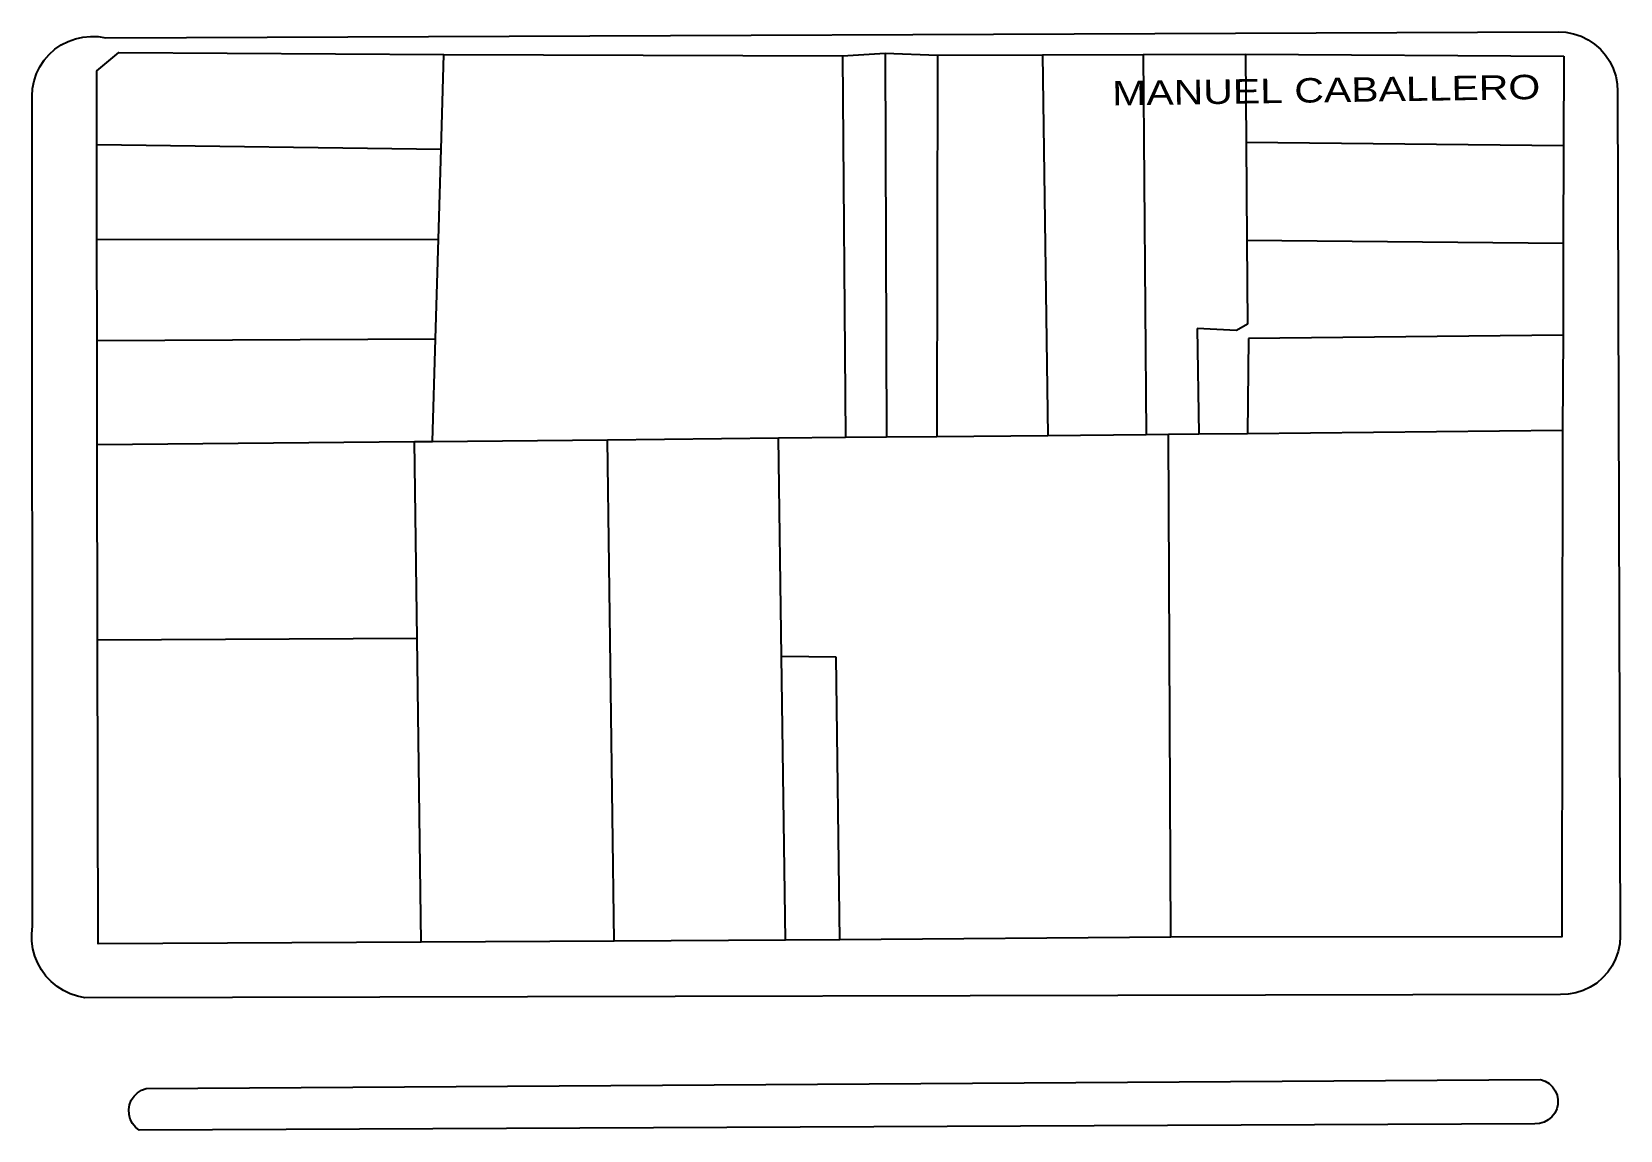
# Model space of a CAD drawing. Header units: metres. Extents: x 668617 to 675126, y 2286318 to 2293677.
# Drawn here: x 669148.3 to 669278.3, y 2287317 to 2287406.9 of the extents above; entities that cross this region are included whole.
import ezdxf

# ---------------------------------------------------------------- set-up
doc = ezdxf.new("R2010")
doc.units = ezdxf.units.M
doc.header["$MEASUREMENT"] = 0
for name, color, linetype in [('DMTG-PB-BANQUETAS', 251, 'Continuous'), ('DMTG-PB-LOTIFICACION', 253, 'Continuous'), ('DMTG-PB-MANZANAS', 251, 'Continuous'), ('DMTG-X-NOM CALLES', 250, 'Continuous')]:
    doc.layers.add(name, color=color, linetype=linetype)
doc.styles.add('CALLE', font='arial.ttf', dxfattribs={"height": 9})

msp = doc.modelspace()

# ---------------------------------------------------------------- linework, layer by layer
at = {"layer": 'DMTG-PB-BANQUETAS', "flags": 128}
for points in [[(669273.22408, 2287406.85134), (669273.86282, 2287406.81363), (669274.48993, 2287406.69099), (669275.09644, 2287406.48751), (669275.67038, 2287406.20527), (669276.20176, 2287405.84934), (669276.68166, 2287405.42678), (669277.10111, 2287404.94467), (669277.45418, 2287404.41105), (669277.73294, 2287403.83498), (669277.93347, 2287403.22848), (669278.05183, 2287402.59959), (669278.08612, 2287401.96132), (669278.30614, 2287332.86782), (669278.26346, 2287332.23511), (669278.13688, 2287331.61403), (669277.92945, 2287331.01555), (669277.64426, 2287330.44863), (669277.28739, 2287329.92525), (669276.86389, 2287329.45337), (669276.38184, 2287329.04191), (669275.84929, 2287328.69784), (669275.27628, 2287328.42706), (669274.67184, 2287328.23451), (669274.048, 2287328.12312), (669273.41478, 2287328.09579), (669152.67751, 2287327.82796), (669152.06843, 2287327.95446), (669151.47989, 2287328.15381), (669150.91987, 2287328.42495), (669150.39634, 2287328.76182), (669149.91927, 2287329.16035), (669149.49361, 2287329.61351), (669149.12631, 2287330.11623), (669148.82431, 2287330.65947), (669148.59056, 2287331.23622), (669148.42899, 2287331.83642), (669148.34153, 2287332.45209), (669148.33012, 2287333.07419), (669148.39569, 2287333.69272), (669148.35282, 2287401.58689), (669148.39745, 2287402.21457), (669148.52202, 2287402.83267), (669148.72442, 2287403.42819), (669149.0016, 2287403.99416), (669149.34749, 2287404.51962), (669149.75903, 2287404.9976), (669150.22715, 2287405.41816), (669150.74481, 2287405.77635), (669151.30395, 2287406.06523), (669151.89655, 2287406.27986), (669152.51059, 2287406.41833), (669153.13704, 2287406.47671), (669153.7669, 2287406.45506), (669154.38817, 2287406.35347), (669273.22408, 2287406.85134)], [(669157.12772, 2287317.00081), (669156.81955, 2287317.2501), (669156.56982, 2287317.55895), (669156.39043, 2287317.91228), (669156.28826, 2287318.29605), (669156.26918, 2287318.6922), (669156.33307, 2287319.08374), (669156.4768, 2287319.45269), (669156.69525, 2287319.78408), (669156.97831, 2287320.062), (669157.31289, 2287320.27554), (669157.68493, 2287320.41379), (669271.79138, 2287321.13858), (669272.15547, 2287321.01289), (669272.48501, 2287320.81445), (669272.76608, 2287320.55237), (669272.98675, 2287320.23573), (669273.13614, 2287319.88162), (669273.20835, 2287319.50308), (669273.19951, 2287319.11813), (669273.11074, 2287318.74378), (669272.94617, 2287318.39598), (669272.7119, 2287318.0897), (669272.42005, 2287317.83985), (669272.08168, 2287317.65534), (669271.71287, 2287317.54706), (669271.32864, 2287317.5169), (669157.12772, 2287317.00081)]]:
    msp.add_lwpolyline(points, dxfattribs=at)
at = {"layer": 'DMTG-PB-LOTIFICACION', "flags": 128}
for points in [[(669153.64825, 2287403.64439), (669155.45182, 2287405.15213)], [(669155.45182, 2287405.15213), (669182.05291, 2287404.99515)], [(669214.66389, 2287404.88372), (669218.16307, 2287405.08859)], [(669218.16307, 2287405.08859), (669218.27735, 2287373.71321)], [(669218.16307, 2287405.08859), (669222.43378, 2287404.93673)], [(669181.82651, 2287397.24349), (669182.05291, 2287404.99515)], [(669182.05291, 2287404.99515), (669214.66389, 2287404.88372)], [(669214.66389, 2287404.88372), (669214.9174, 2287373.68162)], [(669222.43378, 2287404.93673), (669222.37729, 2287373.75176)], [(669222.43378, 2287404.93673), (669231.03385, 2287404.95328)], [(669231.03385, 2287404.95328), (669239.28382, 2287404.98834)], [(669231.03385, 2287404.95328), (669231.45706, 2287373.83713)], [(669239.28382, 2287404.98834), (669247.6438, 2287405.02386)], [(669239.28382, 2287404.98834), (669239.50685, 2287373.90788)], [(669247.6438, 2287405.02386), (669247.69437, 2287397.79375)], [(669247.6438, 2287405.02386), (669273.68489, 2287404.86451)], [(669273.68489, 2287404.86451), (669273.6563, 2287397.52405)], [(669153.66393, 2287397.64419), (669153.64825, 2287403.64439)], [(669153.65727, 2287389.85381), (669153.66393, 2287397.64419)], [(669153.66393, 2287397.64419), (669181.82651, 2287397.24349)], [(669181.61151, 2287389.88212), (669181.82651, 2287397.24349)], [(669247.69437, 2287397.79375), (669247.75047, 2287389.77363)], [(669273.6563, 2287397.52405), (669247.69437, 2287397.79375)], [(669273.6563, 2287397.52405), (669273.64054, 2287389.52362)], [(669153.65727, 2287389.85381), (669181.61151, 2287389.88212)], [(669153.67258, 2287381.6035), (669153.65727, 2287389.85381)], [(669181.37374, 2287381.74083), (669181.61151, 2287389.88212)], [(669247.75047, 2287389.77363), (669247.79839, 2287382.92352)], [(669273.64054, 2287389.52362), (669247.75047, 2287389.77363)], [(669273.64054, 2287389.52362), (669273.63264, 2287382.02325)], [(669153.67258, 2287381.6035), (669181.37374, 2287381.74083)], [(669181.12837, 2287373.33979), (669181.37374, 2287381.74083)], [(669243.68977, 2287382.58604), (669243.81672, 2287373.95993)], [(669246.90053, 2287382.41968), (669243.68977, 2287382.58604)], [(669247.79839, 2287382.92352), (669246.90053, 2287382.41968)], [(669247.88331, 2287381.77382), (669247.79661, 2287373.99907)], [(669273.63264, 2287382.02325), (669247.88331, 2287381.77382)], [(669273.63264, 2287382.02325), (669273.5859, 2287374.2527)], [(669153.68905, 2287373.08318), (669153.67258, 2287381.6035)], [(669231.45706, 2287373.83713), (669239.50685, 2287373.90788)], [(669239.50685, 2287373.90788), (669241.35682, 2287373.93022)], [(669241.35682, 2287373.93022), (669243.81672, 2287373.95993)], [(669241.53288, 2287332.78462), (669241.35682, 2287373.93022)], [(669243.81672, 2287373.95993), (669247.79661, 2287373.99907)], [(669247.79661, 2287373.99907), (669273.5859, 2287374.2527)], [(669273.5859, 2287374.2527), (669273.53322, 2287332.8206)], [(669153.68905, 2287373.08318), (669179.64838, 2287373.3335)], [(669153.70752, 2287357.08254), (669153.68905, 2287373.08318)], [(669179.64838, 2287373.3335), (669181.12837, 2287373.33979)], [(669179.86668, 2287357.23369), (669179.64838, 2287373.3335)], [(669181.12837, 2287373.33979), (669195.43801, 2287373.48455)], [(669195.43801, 2287373.48455), (669209.43761, 2287373.62618)], [(669195.99351, 2287332.4711), (669195.43801, 2287373.48455)], [(669209.43761, 2287373.62618), (669214.9174, 2287373.68162)], [(669209.67948, 2287355.75036), (669209.43761, 2287373.62618)], [(669214.9174, 2287373.68162), (669218.27735, 2287373.71321)], [(669218.27735, 2287373.71321), (669222.37729, 2287373.75176)], [(669222.37729, 2287373.75176), (669231.45706, 2287373.83713)], [(669179.86668, 2287357.23369), (669153.70752, 2287357.08254)], [(669153.75384, 2287332.24161), (669153.70752, 2287357.08254)], [(669180.20364, 2287332.384), (669179.86668, 2287357.23369)], [(669209.99339, 2287332.55059), (669209.67948, 2287355.75036)], [(669214.14434, 2287355.70928), (669209.67948, 2287355.75036)], [(669214.46328, 2287332.58376), (669214.14434, 2287355.70928)], [(669180.20364, 2287332.384), (669153.75384, 2287332.24161)], [(669195.99351, 2287332.4711), (669180.20364, 2287332.384)], [(669209.99339, 2287332.55059), (669195.99351, 2287332.4711)], [(669214.46328, 2287332.58376), (669209.99339, 2287332.55059)], [(669241.53288, 2287332.78462), (669214.46328, 2287332.58376)], [(669273.53322, 2287332.8206), (669241.53288, 2287332.78462)]]:
    msp.add_lwpolyline(points, dxfattribs=at)
at = {"layer": 'DMTG-PB-MANZANAS', "flags": 128}
msp.add_lwpolyline([(669273.68489, 2287404.86451), (669273.6563, 2287397.52405), (669273.64054, 2287389.52362), (669273.63264, 2287382.02325), (669273.5859, 2287374.2527), (669273.53322, 2287332.8206), (669241.53288, 2287332.78462), (669214.46328, 2287332.58376), (669209.99339, 2287332.55059), (669195.99351, 2287332.4711), (669180.20364, 2287332.384), (669153.75384, 2287332.24161), (669153.70752, 2287357.08254), (669153.68905, 2287373.08318), (669153.67258, 2287381.6035), (669153.65727, 2287389.85381), (669153.66393, 2287397.64419), (669153.64825, 2287403.64439), (669155.45182, 2287405.15213), (669182.05291, 2287404.99515), (669214.66389, 2287404.88372), (669218.16307, 2287405.08859), (669222.43378, 2287404.93673), (669231.03385, 2287404.95328), (669239.28382, 2287404.98834), (669247.6438, 2287405.02386)], close=True, dxfattribs=at)

# ---------------------------------------------------------------- texts
at = {"layer": 'DMTG-X-NOM CALLES', "linetype": 'Continuous', "ltscale": 30, "style": 'CALLE', "width": 1.2}
msp.add_text('MANUEL CABALLERO', height=2, rotation=0.8748544, dxfattribs=at).set_placement((669236.75299, 2287400.81649))

doc.saveas('drawing.dxf')
